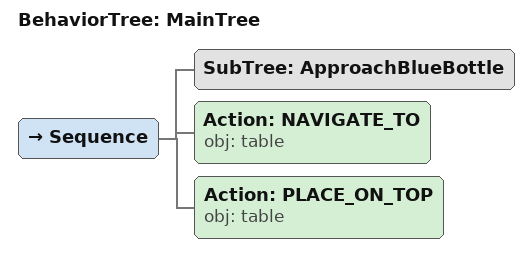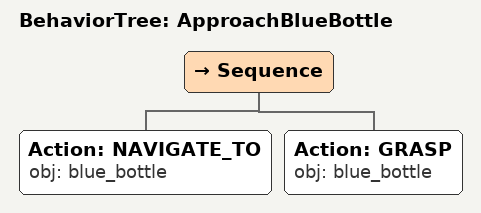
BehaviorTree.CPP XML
<root main_tree_to_execute="MainTree">
  <BehaviorTree ID="MainTree">
    <Sequence>
      <!-- Execute subtree ApproachBlueBottle -->
      <SubTree ID="ApproachBlueBottle" />
      <!-- Navigate to table -->
      <Action ID="NAVIGATE_TO" obj="table" />
      <!-- Place on table -->
      <Action ID="PLACE_ON_TOP" obj="table" />
    </Sequence>
  </BehaviorTree>
  <!-- Subtree definition ApproachBlueBottle -->
  <BehaviorTree ID="ApproachBlueBottle">
    <Sequence>
      <!-- Navigate to blue_bottle -->
      <Action ID="NAVIGATE_TO" obj="blue_bottle" />
      <!-- Grasp blue_bottle -->
      <Action ID="GRASP" obj="blue_bottle" />
    </Sequence>
  </BehaviorTree>
</root>
